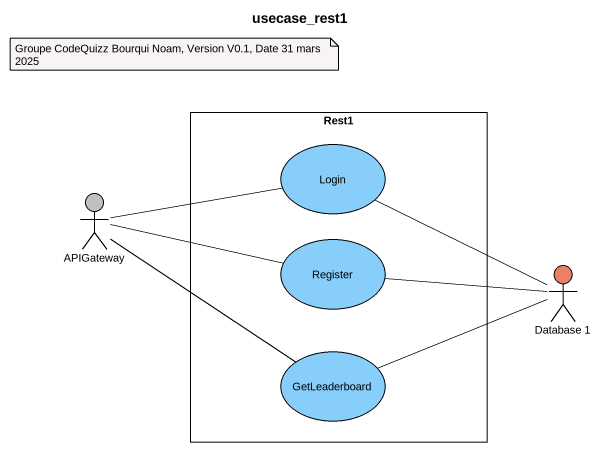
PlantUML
@startuml
title usecase_rest1
rectangle Rest1 {
  usecase Login #87CEFA
  usecase Register #87CEFA
  usecase GetLeaderboard #87CEFA
}
actor APIGateway #C0C0C0
actor "Database 1" as Database_1 #EA8066
Login -right- Database_1
APIGateway -right- Login
APIGateway -right- Register
APIGateway -- GetLeaderboard
Register -right- Database_1
GetLeaderboard -right- Database_1
note as N1
  Groupe CodeQuizz Bourqui Noam, Version V0.1, Date 31 mars 2025
end note
@enduml
